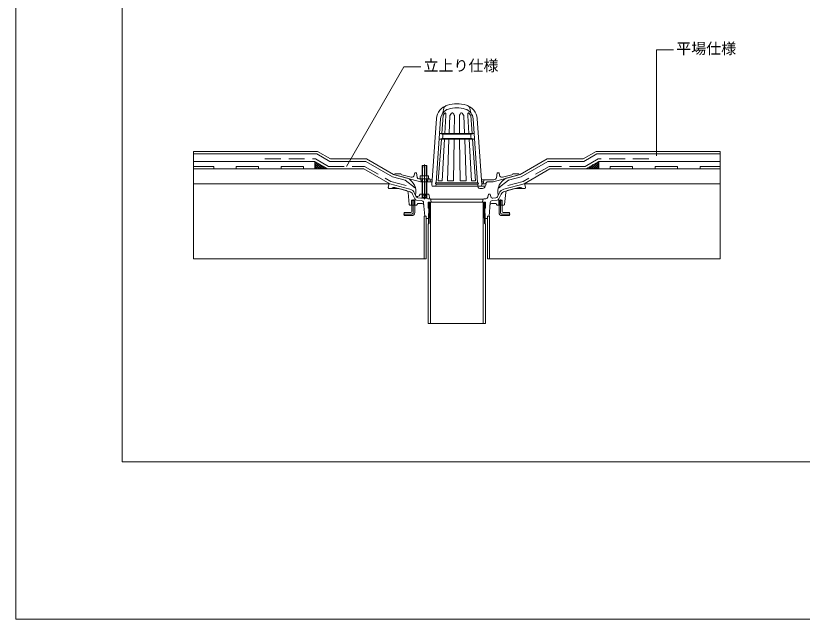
# Model space of a CAD drawing. Units: millimetres, scale not verified. Extents: x -3150 to 3150, y -4455 to 4455.
# Drawn here: x -3150 to 0, y -4455 to -2038 of the extents above; entities that cross this region are included whole.
import ezdxf
from ezdxf.enums import TextEntityAlignment as Align

# ---------------------------------------------------------------- set-up
doc = ezdxf.new("R2010")
doc.units = ezdxf.units.MM
doc.header["$LTSCALE"] = 10
doc.linetypes.add('USER1', pattern=[9.525, 6.35, -3.175])
doc.linetypes.add('USER4', pattern=[28.575, 19.05, -3.175, 3.175, -3.175])
for name, color, linetype, lineweight in [('0-0_0', 7, 'Continuous', 9), ('0-1_WAKU', 7, 'Continuous', 18), ('0-3_KUTAI', 3, 'Continuous', 18), ('0-4_BOUSUI', 1, 'Continuous', 18), ('0-5_MOJI', 7, 'Continuous', 18), ('0-6_HATCH', 9, 'Continuous', 18), ('0-8_KANAMONO_SCREW', 4, 'Continuous', 18), ('0-9_KANAMONO', 4, 'Continuous', 18), ('0-A_bousui2', 7, 'USER1', 9), ('0-B_kijun', 1, 'USER4', 18), ('0-D_HAISUI', 7, 'Continuous', 9)]:
    doc.layers.add(name, color=color, linetype=linetype, lineweight=lineweight)
doc.styles.add('ＭＳ ゴシック', font='')
doc.styles.get('ＭＳ ゴシック').set_extended_font_data('MS Gothic')

msp = doc.modelspace()

# ---------------------------------------------------------------- linework, layer by layer
at = {"layer": '0-0_0', "lineweight": 18}
for p, q in [((-2438.31, -2580.86), (-2438.31, -3010.86)), ((-328.31, -3010.86), (-328.31, -2580.86)), ((-1497.61, -3270.86), (-1269.01, -3270.86))]:
    msp.add_line(p, q, dxfattribs=at)
at = {"layer": '0-1_WAKU'}
for points in [[(-3150.02, -4455), (3149.98, -4455), (3149.98, 4455), (-3150.02, 4455)], [(-2724.02, 3645), (2804.98, 3645), (2804.98, -3825), (-2724.02, -3825)]]:
    msp.add_lwpolyline(points, close=True, dxfattribs=at)
at = {"layer": '0-3_KUTAI'}
for p, q in [((-2438.31, -2650.86), (-1756.11, -2650.86)), ((-1652.19, -2710.86), (-1756.11, -2650.86)), ((-1114.44, -2710.86), (-1010.52, -2650.86)), ((-328.31, -2650.86), (-1010.52, -2650.86)), ((-2438.31, -2710.86), (-1653.74, -2710.86)), ((-1112.89, -2710.86), (-328.31, -2710.86)), ((-2438.31, -3010.86), (-1506.31, -3010.86)), ((-2438.31, -3010.86), (-1506.31, -3010.86)), ((-1260.31, -3010.86), (-328.31, -3010.86))]:
    msp.add_line(p, q, dxfattribs=at)
at = {"layer": '0-4_BOUSUI'}
for p, q in [((-1952.19, -2620.86), (-2438.31, -2620.86)), ((-1952.19, -2620.86), (-1952.19, -2650.86)), ((-1952.19, -2620.86), (-1900.22, -2650.86)), ((-814.44, -2620.86), (-866.4, -2650.86)), ((-814.44, -2620.86), (-328.31, -2620.86)), ((-814.44, -2620.86), (-814.44, -2650.86)), ((-1590.72, -2696.27), (-1548.77, -2728.21)), ((-1175.91, -2696.27), (-1217.85, -2728.21))]:
    msp.add_line(p, q, dxfattribs=at)
for points in [[(-2438.31, -2580.86), (-1941.47, -2580.86), (-1889.51, -2610.86), (-1745.39, -2610.86), (-1636.75, -2673.58), (-1581.07, -2688.5)], [(-328.31, -2580.86), (-825.16, -2580.86), (-877.12, -2610.86), (-1021.24, -2610.86), (-1129.88, -2673.58), (-1185.56, -2688.5)], [(-2438.31, -2590.86), (-1944.15, -2590.86), (-1892.19, -2620.86), (-1748.07, -2620.86), (-1640.61, -2682.9), (-1590.72, -2696.27)], [(-328.31, -2590.86), (-822.48, -2590.86), (-874.44, -2620.86), (-1018.56, -2620.86), (-1126.02, -2682.9), (-1175.91, -2696.27)], [(-2438.31, -2641.86), (-2357.19, -2641.86), (-2357.19, -2650.86), (-2438.31, -2650.86)], [(-328.31, -2641.86), (-409.44, -2641.86), (-409.44, -2650.86), (-328.31, -2650.86)]]:
    msp.add_lwpolyline(points, dxfattribs=at)
for points in [[(-2177.19, -2650.86), (-2267.19, -2650.86), (-2267.19, -2641.86), (-2177.19, -2641.86)], [(-1997.19, -2650.86), (-2087.19, -2650.86), (-2087.19, -2641.86), (-1997.19, -2641.86)], [(-769.44, -2650.86), (-679.44, -2650.86), (-679.44, -2641.86), (-769.44, -2641.86)], [(-589.44, -2650.86), (-499.44, -2650.86), (-499.44, -2641.86), (-589.44, -2641.86)]]:
    msp.add_lwpolyline(points, close=True, dxfattribs=at)
for centre, start, end in [((-1604.94, -2740.9), 345.33319, 65.5043), ((-1161.69, -2740.9), 114.4957, 194.66681)]:
    msp.add_arc(centre, 57.58, start, end, dxfattribs=at)
at = {"layer": '0-5_MOJI'}
for p, q in [((-515.95, -2174.04), (-583.45, -2174.04)), ((-583.45, -2599.15), (-583.45, -2174.04)), ((-1825.49, -2640.86), (-1595.44, -2242.4)), ((-1527.94, -2242.4), (-1595.44, -2242.4))]:
    msp.add_line(p, q, dxfattribs=at)
at = {"layer": '0-6_HATCH'}
for p, q in [((-1952.19, -2626.4), (-1948.67, -2622.88)), ((-1924.33, -2650.86), (-1952.19, -2623)), ((-1952.19, -2635.38), (-1942.98, -2626.17)), ((-1952.19, -2644.36), (-1937.29, -2629.46)), ((-1933.31, -2650.86), (-1952.19, -2631.98)), ((-1942.29, -2650.86), (-1952.19, -2640.96)), ((-1949.7, -2650.86), (-1931.59, -2632.74)), ((-1940.72, -2650.86), (-1925.9, -2636.03)), ((-1915.35, -2650.86), (-1936.01, -2630.19)), ((-1931.74, -2650.86), (-1920.21, -2639.32)), ((-1922.76, -2650.86), (-1914.51, -2642.61)), ((-1906.37, -2650.86), (-1914.76, -2642.46)), ((-1913.78, -2650.86), (-1908.82, -2645.89)), ((-854.11, -2650.86), (-837.33, -2634.07)), ((-846.7, -2650.86), (-853.91, -2643.64)), ((-837.72, -2650.86), (-848.22, -2640.36)), ((-845.13, -2650.86), (-816.08, -2621.8)), ((-828.74, -2650.86), (-842.52, -2637.07)), ((-819.76, -2650.86), (-836.83, -2633.78)), ((-836.15, -2650.86), (-814.44, -2629.14)), ((-814.44, -2647.19), (-831.14, -2630.49)), ((-827.17, -2650.86), (-814.44, -2638.12)), ((-814.44, -2638.21), (-825.45, -2627.21)), ((-814.44, -2629.23), (-819.75, -2623.92)), ((-1951.27, -2650.86), (-1952.19, -2649.94)), ((-1904.8, -2650.86), (-1903.13, -2649.18)), ((-864.66, -2650.86), (-865.3, -2650.22)), ((-863.09, -2650.86), (-858.57, -2646.33)), ((-855.68, -2650.86), (-859.6, -2646.93)), ((-818.19, -2650.86), (-814.44, -2647.11))]:
    msp.add_line(p, q, dxfattribs=at)
at = {"layer": '0-8_KANAMONO_SCREW'}
for p, q in [((-1520.81, -2636.82), (-1520.81, -2678.5)), ((-1505.81, -2636.82), (-1505.81, -2678.5)), ((-1500.05, -2678.5), (-1526.57, -2678.5)), ((-1522.83, -2690.5), (-1522.83, -2680.13)), ((-1520.81, -2690.5), (-1520.81, -2767.88)), ((-1505.81, -2690.5), (-1505.81, -2767.88)), ((-1503.79, -2765.88), (-1522.83, -2765.88)), ((-1564.66, -2777.62), (-1551.96, -2777.62)), ((-1564.31, -2822.02), (-1564.31, -2796.02)), ((-1563.01, -2796.02), (-1563.01, -2776.02)), ((-1553.61, -2796.02), (-1553.61, -2776.02)), ((-1552.31, -2796.02), (-1552.31, -2826.02)), ((-1214.66, -2777.62), (-1201.96, -2777.62)), ((-1214.31, -2796.02), (-1214.31, -2826.02)), ((-1213.01, -2776.02), (-1213.01, -2796.02)), ((-1203.61, -2796.02), (-1203.61, -2776.02)), ((-1202.31, -2822.02), (-1202.31, -2796.02))]:
    msp.add_line(p, q, dxfattribs=at)
for points in [[(-1522.83, -2678.5), (-1522.83, -2636.82), (-1503.79, -2636.82), (-1503.79, -2678.5)], [(-1512.31, -2636.82), (-1512.31, -2645.87), (-1514.31, -2645.87), (-1514.31, -2636.82)], [(-1530.31, -2679.33), (-1530.31, -2690.5), (-1496.31, -2690.5), (-1496.31, -2679.33)], [(-1522.83, -2680.13), (-1522.83, -2765.88), (-1520.81, -2767.88), (-1505.81, -2767.88), (-1503.79, -2765.88), (-1503.79, -2680.13)], [(-1564.31, -2838.02), (-1594.31, -2838.02), (-1594.31, -2826.02), (-1568.31, -2826.02)], [(-1202.31, -2838.02), (-1172.31, -2838.02), (-1172.31, -2826.02), (-1198.31, -2826.02)]]:
    msp.add_lwpolyline(points, dxfattribs=at)
for points in [[(-1564.66, -2777.62), (-1564.66, -2796.02), (-1551.96, -2796.02), (-1551.96, -2777.62), (-1553.61, -2776.02), (-1563.01, -2776.02)], [(-1203.61, -2776.02), (-1201.96, -2777.62), (-1201.96, -2796.02), (-1214.66, -2796.02), (-1214.66, -2777.62), (-1213.01, -2776.02)]]:
    msp.add_lwpolyline(points, close=True, dxfattribs=at)
for centre, radius, start, end in [((-1527.13, -2684.87), 6.39, 47.78482, 119.9116), ((-1513.31, -2707.06), 28.56, 70.52867, 109.47133), ((-1499.5, -2684.87), 6.39, 60.08836, 132.21518), ((-1568.31, -2822.02), 4, 270, 0), ((-1564.31, -2826.02), 12, 270, 0), ((-1202.31, -2826.02), 12, 180, 270), ((-1198.31, -2822.02), 4, 180, 270)]:
    msp.add_arc(centre, radius, start, end, dxfattribs=at)
at = {"layer": '0-9_KANAMONO'}
for p, q in [((-1434.85, -2407.47), (-1439.31, -2426.57)), ((-1331.77, -2407.47), (-1327.31, -2426.57)), ((-1464.39, -2449.27), (-1482.98, -2715.11)), ((-1448.43, -2450.41), (-1466.34, -2706.5)), ((-1300.29, -2706.5), (-1318.2, -2450.41)), ((-1283.65, -2715.11), (-1302.24, -2449.27)), ((-1452.56, -2509.5), (-1314.07, -2509.5)), ((-1442.13, -2511.76), (-1452.56, -2509.5)), ((-1442.12, -2511.77), (-1324.51, -2511.77)), ((-1439.64, -2525.51), (-1438.98, -2515.98)), ((-1327.65, -2515.98), (-1326.98, -2525.49)), ((-1314.07, -2509.5), (-1324.49, -2511.76)), ((-1454.1, -2531.5), (-1442.78, -2529.12)), ((-1312.53, -2531.5), (-1454.1, -2531.5)), ((-1442.81, -2529.12), (-1323.82, -2529.12)), ((-1323.85, -2529.12), (-1312.53, -2531.5)), ((-1566.49, -2684.12), (-1603.25, -2674.27)), ((-1163.45, -2674.29), (-1200.13, -2684.12)), ((-1494.66, -2690.5), (-1536.05, -2690.5)), ((-1528.31, -2690.5), (-1525.31, -2702.5)), ((-1498.31, -2690.5), (-1501.31, -2702.5)), ((-1489.31, -2702.5), (-1491.74, -2692.79)), ((-1491.31, -2694.5), (-1481.54, -2694.5)), ((-1272.21, -2694.5), (-1285.09, -2694.5)), ((-1276.14, -2702.5), (-1284.53, -2702.5)), ((-1275.17, -2696.98), (-1277.55, -2710.5)), ((-1234.64, -2694.5), (-1272.21, -2694.5)), ((-1652.19, -2710.86), (-1571.92, -2732.36)), ((-1574.12, -2741.09), (-1631.65, -2725.68)), ((-1480.35, -2720.5), (-1286.28, -2720.5)), ((-1467.31, -2720.5), (-1466.75, -2712.5)), ((-1299.31, -2720.5), (-1299.87, -2712.5)), ((-1299.31, -2720.5), (-1272.78, -2720.5)), ((-1299.31, -2720.5), (-1297.68, -2725.4)), ((-1291.99, -2729.5), (-1280.15, -2729.5)), ((-1270.31, -2721.24), (-1270.06, -2719.85)), ((-1114.44, -2710.86), (-1194.71, -2732.36)), ((-1192.51, -2741.09), (-1134.98, -2725.68)), ((-1574.56, -2793.28), (-1578.82, -2745.24)), ((-1551.98, -2770.88), (-1560.54, -2752.53)), ((-1552.4, -2748.69), (-1545.81, -2762.83)), ((-1539.25, -2767.42), (-1527.71, -2768.43)), ((-1499.95, -2770.86), (-1491.41, -2771.61)), ((-1266.68, -2770.86), (-1275.22, -2771.61)), ((-1227.37, -2767.42), (-1238.91, -2768.43)), ((-1214.23, -2748.69), (-1220.82, -2762.83)), ((-1214.64, -2770.88), (-1206.09, -2752.53)), ((-1192.07, -2793.28), (-1187.81, -2745.24)), ((-1545.31, -2796.02), (-1571.57, -2796.02)), ((-1525.68, -2777.64), (-1544.59, -2775.99)), ((-1542.31, -2793), (-1542.31, -2793.02)), ((-1521.83, -2790.02), (-1539.33, -2790.02)), ((-1244.79, -2790.02), (-1227.29, -2790.02)), ((-1240.95, -2777.64), (-1222.04, -2775.99)), ((-1224.31, -2793), (-1224.31, -2793.02)), ((-1221.31, -2796.02), (-1195.06, -2796.02)), ((-1495, -2808.02), (-1496.31, -2850.02)), ((-1271.63, -2808.02), (-1270.31, -2850.02)), ((-1514.31, -2840.02), (-1506.31, -2840.02)), ((-1514.31, -2840.02), (-1514.31, -3010.86)), ((-1506.31, -2840.02), (-1506.31, -3010.86)), ((-1252.31, -2840.02), (-1260.31, -2840.02)), ((-1260.31, -2840.02), (-1260.31, -3010.86)), ((-1252.31, -2840.02), (-1252.31, -3010.86))]:
    msp.add_line(p, q, dxfattribs=at)
for points in [[(-1431.54, -2509.5), (-1427.5, -2437.75), (-1427.47, -2435.62), (-1427.49, -2432.15), (-1427.69, -2429.22), (-1428.19, -2427.2), (-1428.65, -2426.57), (-1429.51, -2426.46), (-1431.55, -2427.96), (-1434.11, -2431.07), (-1438.73, -2437.63), (-1443.91, -2509.5)], [(-1414.11, -2509.5), (-1411.43, -2437.75), (-1409.84, -2435.3), (-1407.13, -2431.39), (-1404.49, -2428.34), (-1401.99, -2426.68), (-1400.62, -2426.57), (-1399.49, -2427.05), (-1397.65, -2428.98), (-1395.9, -2431.94), (-1394.21, -2435.53), (-1393.24, -2437.75), (-1394.09, -2509.5)], [(-1352.52, -2509.5), (-1355.2, -2437.75), (-1356.79, -2435.3), (-1359.5, -2431.39), (-1362.13, -2428.34), (-1364.64, -2426.68), (-1366.01, -2426.57), (-1367.14, -2427.05), (-1368.98, -2428.98), (-1370.73, -2431.94), (-1372.42, -2435.53), (-1373.38, -2437.75), (-1372.54, -2509.5)], [(-1322.71, -2509.5), (-1327.89, -2437.75), (-1329.63, -2435.17), (-1332.52, -2431.07), (-1335.08, -2427.96), (-1337.12, -2426.46), (-1337.98, -2426.57), (-1338.44, -2427.2), (-1338.94, -2429.22), (-1339.14, -2432.15), (-1339.16, -2435.62), (-1339.13, -2437.75), (-1335.09, -2509.5)], [(-1445.5, -2531.5), (-1457.55, -2698.5), (-1442.19, -2698.5), (-1432.78, -2531.5)], [(-1394.35, -2531.5), (-1396.31, -2698.5), (-1421.16, -2698.5), (-1414.93, -2531.5)], [(-1372.28, -2531.5), (-1370.31, -2698.5), (-1345.47, -2698.5), (-1351.7, -2531.5)], [(-1321.13, -2531.5), (-1309.08, -2698.5), (-1324.43, -2698.5), (-1333.85, -2531.5)], [(-1607.31, -2670.5), (-1631.31, -2670.5), (-1633.31, -2674.5), (-1528.82, -2702.5), (-1482.09, -2702.5)], [(-1541.95, -2685.56), (-1545.31, -2666.5), (-1552.31, -2666.5), (-1554.02, -2676.17)], [(-1258.61, -2702.5), (-1237.81, -2702.5), (-1133.31, -2674.5), (-1135.31, -2670.5), (-1159.31, -2670.5)], [(-1212.6, -2676.21), (-1214.31, -2666.5), (-1221.31, -2666.5), (-1224.79, -2686.2)], [(-1300.29, -2706.5), (-1383.31, -2706.5), (-1466.34, -2706.5)], [(-1644.31, -2730.02), (-1656.31, -2730.02), (-1658.31, -2726.02), (-1655.91, -2713.2)], [(-1584.72, -2738.25), (-1615.45, -2730.02), (-1644.31, -2730.02)], [(-1466.75, -2712.5), (-1383.31, -2712.5), (-1299.87, -2712.5)], [(-1267.03, -2716.22), (-1265.31, -2710.5), (-1283.97, -2710.5)], [(-1181.91, -2738.25), (-1151.18, -2730.02), (-1122.31, -2730.02)], [(-1122.31, -2730.02), (-1110.31, -2730.02), (-1108.31, -2726.02), (-1110.72, -2713.2)], [(-1531.99, -2754.68), (-1531.31, -2752.02), (-1495.31, -2752.02), (-1491.41, -2771.61)], [(-1519.23, -2762.29), (-1516.81, -2752.02), (-1509.81, -2752.02), (-1507.07, -2764.59)], [(-1276.36, -2771.88), (-1383.31, -2771.88), (-1490.27, -2771.88)], [(-1247.4, -2762.29), (-1249.81, -2752.02), (-1256.81, -2752.02), (-1259.56, -2764.59)], [(-1487.81, -2774.94), (-1486.31, -2784.02), (-1498.31, -2784.02), (-1498.31, -2808.02), (-1492, -2808.02), (-1493.22, -2847.02), (-1496.31, -2850.02), (-1506.31, -2850.02), (-1506.31, -2840.02), (-1512.15, -2840.02), (-1516.58, -2786.77)], [(-1486.31, -2784.02), (-1383.31, -2784.02), (-1280.31, -2784.02)], [(-1278.82, -2774.94), (-1280.31, -2784.02), (-1268.31, -2784.02), (-1268.31, -2808.02), (-1274.63, -2808.02), (-1273.41, -2847.02), (-1270.31, -2850.02), (-1260.31, -2850.02), (-1260.31, -2840.02), (-1254.48, -2840.02), (-1250.04, -2786.77)]]:
    msp.add_lwpolyline(points, dxfattribs=at)
for centre, radius, start, end in [((-1385.3, -2512.55), 122.06, 89.06675, 107.1492), ((-1382.14, -2518.25), 127.75, 73.25664, 90.5273), ((-1404.54, -2453.52), 60, 106.21598, 175.93541), ((-1404.54, -2453.52), 44, 106.21598, 175.94527), ((-1421.51, -2410.4), 13.66, 110.50939, 167.61215), ((-1380.92, -2543.28), 136.8, 91.00108, 105.21486), ((-1383.13, -2525.2), 118.7, 73.69445, 90.08949), ((-1362.09, -2453.52), 44, 4.05478, 73.78398), ((-1362.09, -2453.52), 60, 4.06459, 73.78398), ((-1345.22, -2410.49), 13.78, 12.65915, 69.21928), ((-1442.97, -2515.68), 4, 355.69212, 77.99374), ((-1323.66, -2515.68), 4, 102.00604, 184.30788), ((-1443.63, -2525.21), 4, 282.33938, 355.69212), ((-1322.99, -2525.21), 4, 184.00053, 257.66062), ((-1601.66, -2668.49), 6, 199.59863, 254.62654), ((-1563.87, -2674.47), 10, 254.81209, 350.24373), ((-1202.75, -2674.47), 10, 189.99957, 285.18792), ((-1164.97, -2668.49), 6, 284.61773, 340.40137), ((-1536.05, -2684.5), 6, 190.17039, 270), ((-1494.66, -2693.5), 3, 13.78772, 90), ((-1466.32, -2709.52), 3.02, 90.29971, 261.69955), ((-1300.31, -2709.52), 3.02, 278.30045, 89.70029), ((-1272.21, -2697.5), 3, 90, 169.99971), ((-1256.45, -2715.15), 12.83, 99.7027, 158.76045), ((-1234.64, -2684.5), 10, 270, 350.19115), ((-1652.96, -2713.75), 3, 74.99999, 169.38025), ((-1634.75, -2737.27), 12, 75.00013, 142.82881), ((-1586.79, -2745.98), 8, 5.26525, 74.99985), ((-1577.26, -2758.57), 26.75, 21.69053, 78.49565), ((-1479.26, -2716.64), 4.02, 157.73722, 254.18539), ((-1291.99, -2723.5), 6, 198.43591, 270), ((-1288.94, -2715.87), 5.34, 299.90268, 8.17967), ((-1280.15, -2719.5), 10, 270, 349.9916), ((-1272.78, -2714.5), 6, 270, 343.30061), ((-1189.37, -2758.57), 26.75, 101.50435, 158.30947), ((-1179.84, -2745.98), 8, 105.00015, 174.73475), ((-1131.88, -2737.27), 12, 37.17119, 104.99987), ((-1113.67, -2713.75), 3, 10.61975, 105.00001), ((-1579.59, -2761.37), 21, 24.87723, 74.88977), ((-1543.85, -2767.02), 9, 205.40439, 265.33289), ((-1540.71, -2752.46), 9, 205.00006, 345.74733), ((-1536.61, -2756.67), 11.07, 213.81405, 256.18742), ((-1526.99, -2760.5), 7.96, 264.74672, 347.02336), ((-1499.25, -2762.89), 8, 192.31175, 264.99973), ((-1491.76, -2775.59), 4, 9.31056, 84.99949), ((-1274.87, -2775.59), 4, 95.00051, 170.68944), ((-1267.38, -2762.89), 8, 275.00027, 347.68825), ((-1239.64, -2760.5), 7.96, 192.97664, 275.25328), ((-1230.02, -2756.67), 11.07, 283.81258, 326.18595), ((-1222.77, -2767.02), 9, 274.66711, 334.59561), ((-1187.04, -2761.37), 21, 105.11023, 155.12277), ((-1571.57, -2793.02), 3, 185.07351, 270), ((-1545.31, -2793.02), 3, 270, 0), ((-1539.33, -2793), 2.98, 90, 180), ((-1526.55, -2787.6), 10, 4.76367, 84.99994), ((-1521.83, -2796.02), 6, 4.76363, 90), ((-1244.79, -2796.02), 6, 90, 175.23637), ((-1240.08, -2787.6), 10, 95.00006, 175.23633), ((-1227.29, -2793), 2.98, 360, 90), ((-1221.31, -2793.02), 3, 180, 270), ((-1195.06, -2793.02), 3, 270, 354.92649)]:
    msp.add_arc(centre, radius, start, end, dxfattribs=at)
at = {"layer": '0-A_bousui2'}
for points in [[(-2152.19, -2610.86), (-1949.51, -2610.86), (-1897.54, -2640.86), (-1753.43, -2640.86), (-1648.33, -2701.54), (-1548.78, -2728.21)], [(-614.44, -2610.86), (-817.12, -2610.86), (-869.08, -2640.86), (-1013.2, -2640.86), (-1118.3, -2701.54), (-1217.85, -2728.21)]]:
    msp.add_lwpolyline(points, dxfattribs=at)
at = {"layer": '0-B_kijun'}
for p, q in [((-1513.31, -2633.3), (-1513.31, -2771.64)), ((-1558.31, -2773.29), (-1558.31, -2826.02)), ((-1208.31, -2773.29), (-1208.31, -2826.02)), ((-1564.31, -2832.02), (-1597.17, -2832.02)), ((-1202.31, -2832.02), (-1169.46, -2832.02))]:
    msp.add_line(p, q, dxfattribs=at)
for centre, start, end in [((-1564.31, -2826.02), 270, 0), ((-1202.31, -2826.02), 180, 270)]:
    msp.add_arc(centre, 6, start, end, dxfattribs=at)
at = {"layer": '0-D_HAISUI'}
for p, q in [((-1488.61, -2784.02), (-1488.61, -3270.86)), ((-1278.01, -2784.02), (-1278.01, -3270.86)), ((-1496.96, -2868.82), (-1493.96, -2868.82)), ((-1269.66, -2868.82), (-1272.66, -2868.82))]:
    msp.add_line(p, q, dxfattribs=at)
for points in [[(-1491.31, -2784.02), (-1493.96, -2868.82), (-1497.61, -2872.47)], [(-1269.01, -3270.86), (-1269.01, -2872.47), (-1269.66, -2868.82), (-1272.31, -2784.02), (-1494.31, -2784.02), (-1496.96, -2868.82), (-1497.61, -2872.47), (-1497.61, -3270.86)], [(-1275.31, -2784.02), (-1272.66, -2868.82), (-1269.01, -2872.47)]]:
    msp.add_lwpolyline(points, dxfattribs=at)

# ---------------------------------------------------------------- texts
at = {"layer": '0-5_MOJI', "style": 'ＭＳ ゴシック'}
for s, p in [('平場仕様', (-504.7, -2204.04)), ('立上り仕様', (-1516.69, -2272.4))]:
    msp.add_text(s, height=43.99, dxfattribs=at).set_placement(p, align=Align.BOTTOM_LEFT)

doc.saveas('drawing.dxf')
